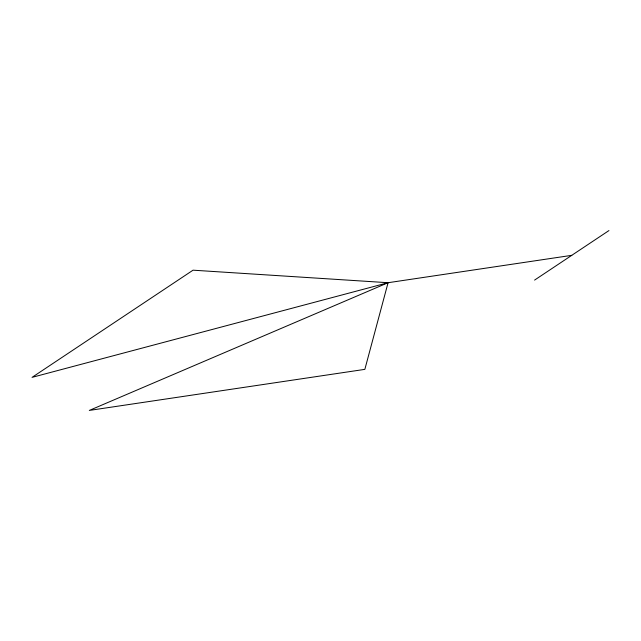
<?xml version="1.0" encoding="UTF-8"?>
<svg xmlns="http://www.w3.org/2000/svg" width="641" height="641" viewBox="0 0 641 641"><rect width="100%" height="100%" fill="white"/><g stroke="black" fill="none" stroke-linecap="round" stroke-linejoin="round"><path stroke-width="0.96" d="M388.077 282.713L32.05 377.365L193.045 270.181L388.077 282.713L364.849 369.36L89.315 410.424L388.077 282.713L571.764 255.334M534.578 280.093L608.95 230.576"/></g></svg>
